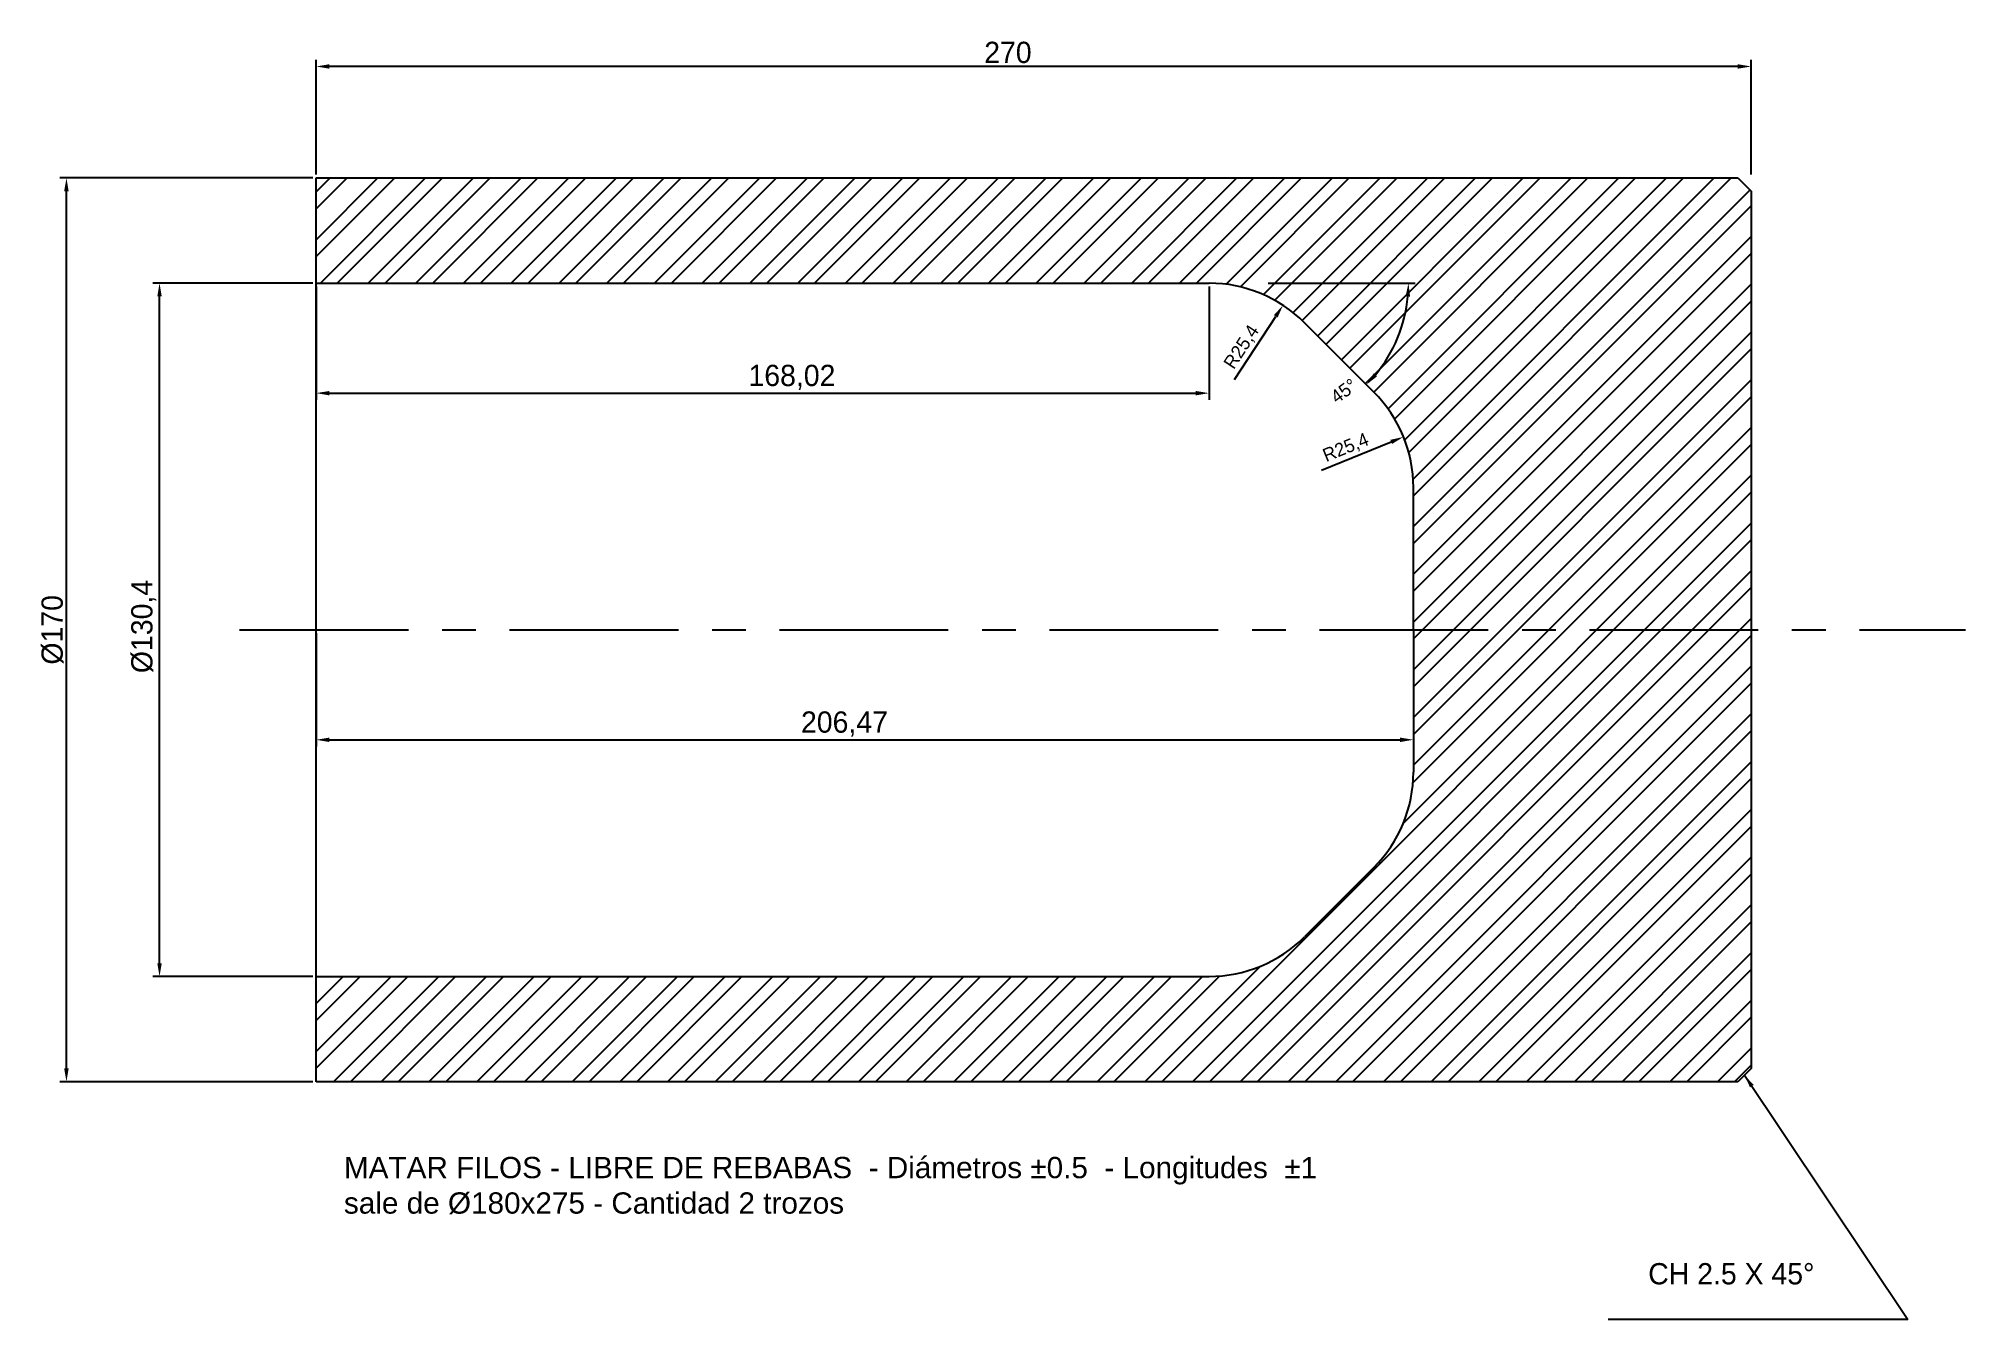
# Model space of a CAD drawing. Header units: millimetres. Extents: x -61 to 302, y 79 to 320.
import ezdxf

# ---------------------------------------------------------------- set-up
doc = ezdxf.new("R2010")
doc.units = ezdxf.units.MM
doc.linetypes.add('CENTRO', pattern=[50.8, 31.75, -6.35, 6.35, -6.35])
doc.dimstyles.new('ISO-25', dxfattribs={"dimtxt": 2.5, "dimasz": 2.5, "dimexe": 1.25, "dimexo": 0.625, "dimtad": 1, "dimtxsty": 'Standard', "dimcen": 2.5, "dimadec": 0, "dimazin": 0, "dimtfac": 1, "dimtmove": 0, "dimatfit": 3, "dimfxl": 1, "dimarcsym": 0})

# ---------------------------------------------------------------- blocks, each defined once
blk = doc.blocks.new('*D2')
at = {"color": 0, "lineweight": -2}
for p, q in [((-8.63, 294.16), (-8.63, 315.75)), ((261.37, 294.16), (261.37, 315.75)), ((258.87, 314.5), (-6.13, 314.5))]:
    blk.add_line(p, q, dxfattribs=at)
at = {"color": 0}
for points in [[(-6.13, 314.92), (-6.13, 314.08), (-8.63, 314.5)], [(258.87, 314.92), (258.87, 314.08), (261.37, 314.5)]]:
    blk.add_solid(points, dxfattribs=at)
at = {"layer": 'Defpoints', "color": 0}
for p in [(-8.63, 314.5), (-8.63, 293.53), (261.37, 293.53)]:
    blk.add_point(p, dxfattribs=at)
at = {"color": 0, "insert": (121.54, 317.12), "char_height": 4, "attachment_point": 5}
blk.add_mtext('270', dxfattribs=at)
blk = doc.blocks.new('*D3')
at = {"color": 0, "lineweight": -2}
for p, q in [((-8.63, 207.91), (-8.63, 186.6)), ((197.84, 207.91), (197.84, 186.6)), ((-6.13, 187.85), (195.34, 187.85))]:
    blk.add_line(p, q, dxfattribs=at)
at = {"color": 0}
for points in [[(-6.13, 188.26), (-6.13, 187.43), (-8.63, 187.85)], [(195.34, 188.26), (195.34, 187.43), (197.84, 187.85)]]:
    blk.add_solid(points, dxfattribs=at)
at = {"layer": 'Defpoints', "color": 0}
for p in [(-8.63, 208.53), (197.84, 208.53), (197.84, 187.85)]:
    blk.add_point(p, dxfattribs=at)
at = {"color": 0, "insert": (90.78, 190.81), "char_height": 4, "attachment_point": 5}
blk.add_mtext('206,47', dxfattribs=at)
blk = doc.blocks.new('*D4')
at = {"color": 0, "lineweight": -2}
for p, q in [((-9.26, 273.73), (-39.35, 273.73)), ((-38.1, 145.83), (-38.1, 271.23)), ((-9.26, 143.33), (-39.35, 143.33))]:
    blk.add_line(p, q, dxfattribs=at)
at = {"color": 0}
for points in [[(-38.52, 271.23), (-37.68, 271.23), (-38.1, 273.73)], [(-38.52, 145.83), (-37.68, 145.83), (-38.1, 143.33)]]:
    blk.add_solid(points, dxfattribs=at)
at = {"layer": 'Defpoints', "color": 0}
for p in [(-38.1, 273.73), (-8.63, 273.73), (-8.63, 143.33)]:
    blk.add_point(p, dxfattribs=at)
at = {"color": 0, "insert": (-41.06, 209.16), "char_height": 4, "attachment_point": 5, "rotation": 90}
blk.add_mtext('%%C130,4', dxfattribs=at)
blk = doc.blocks.new('*D6')
at = {"color": 0, "lineweight": -2}
for p, q in [((-9.26, 293.53), (-56.87, 293.53)), ((-55.62, 126.03), (-55.62, 291.03)), ((-9.26, 123.53), (-56.87, 123.53))]:
    blk.add_line(p, q, dxfattribs=at)
at = {"color": 0}
for points in [[(-56.04, 291.03), (-55.2, 291.03), (-55.62, 293.53)], [(-56.04, 126.03), (-55.2, 126.03), (-55.62, 123.53)]]:
    blk.add_solid(points, dxfattribs=at)
at = {"layer": 'Defpoints', "color": 0}
for p in [(-55.62, 293.53), (-8.63, 293.53), (-8.63, 123.53)]:
    blk.add_point(p, dxfattribs=at)
at = {"color": 0, "insert": (-58.24, 208.53), "char_height": 4, "attachment_point": 5, "rotation": 90}
blk.add_mtext('%%C170', dxfattribs=at)
blk = doc.blocks.new('*D14')
at = {"color": 0, "lineweight": -2}
for p, q in [((-8.63, 273.11), (-8.63, 251.8)), ((159.39, 273.11), (159.39, 251.8)), ((-6.13, 253.05), (156.89, 253.05))]:
    blk.add_line(p, q, dxfattribs=at)
at = {"color": 0}
for points in [[(-6.13, 253.46), (-6.13, 252.63), (-8.63, 253.05)], [(156.89, 253.46), (156.89, 252.63), (159.39, 253.05)]]:
    blk.add_solid(points, dxfattribs=at)
at = {"layer": 'Defpoints', "color": 0}
for p in [(-8.63, 273.73), (159.39, 273.73), (159.39, 253.05)]:
    blk.add_point(p, dxfattribs=at)
at = {"color": 0, "insert": (80.9, 256.01), "char_height": 4, "attachment_point": 5}
blk.add_mtext('168,02', dxfattribs=at)
blk = doc.blocks.new('*D15')
at = {"color": 0, "lineweight": -2}
blk.add_line((164.17, 255.64), (171.93, 267.49), dxfattribs=at)
at = {"color": 0}
blk.add_solid([(171.58, 267.72), (172.28, 267.27), (173.3, 269.58)], dxfattribs=at)
at = {"layer": 'Defpoints', "color": 0}
for p in [(173.3, 269.58), (159.39, 248.33)]:
    blk.add_point(p, dxfattribs=at)
at = {"color": 0, "insert": (165.62, 261.66), "char_height": 2.5, "attachment_point": 5, "rotation": 56.7858}
blk.add_mtext('R25,4', dxfattribs=at)
blk = doc.blocks.new('*D16')
at = {"color": 0, "lineweight": -2}
blk.add_line((170.53, 273.73), (198.15, 273.73), dxfattribs=at)
blk.add_arc((169.91, 273.73), 27, 320.3078, 354.6922, dxfattribs=at)
at = {"color": 0}
for points in [[(196.37, 271.26), (197.21, 271.22), (196.9, 273.73)], [(190.99, 256.21), (190.37, 256.77), (189, 254.65)]]:
    blk.add_solid(points, dxfattribs=at)
at = {"layer": 'Defpoints', "color": 0}
for p in [(42.24, 273.73), (159.39, 273.73), (177.35, 266.3), (195.98, 266.75), (190.4, 253.25)]:
    blk.add_point(p, dxfattribs=at)
at = {"color": 0, "insert": (184.74, 253.46), "char_height": 2.5, "attachment_point": 5, "rotation": 36.1844}
blk.add_mtext('45°', dxfattribs=at)
blk = doc.blocks.new('*D17')
at = {"color": 0, "lineweight": -2}
blk.add_line((180.53, 238.56), (193.66, 243.88), dxfattribs=at)
at = {"color": 0}
blk.add_solid([(193.51, 244.27), (193.82, 243.5), (195.98, 244.82)], dxfattribs=at)
at = {"layer": 'Defpoints', "color": 0}
for p in [(195.98, 244.82), (172.44, 235.28)]:
    blk.add_point(p, dxfattribs=at)
at = {"color": 0, "insert": (185.16, 242.68), "char_height": 2.5, "attachment_point": 5, "rotation": 22.0537}
blk.add_mtext('R25,4', dxfattribs=at)

msp = doc.modelspace()

# ---------------------------------------------------------------- hatches: boundary and pattern name
h = msp.add_hatch()
h.set_pattern_fill('STEEL', color=1, scale=2, style=0)
h.set_pattern_definition([(45, (0, 0), (-4.49013, 4.49013), []), (45, (0, 3.175), (-4.49013, 4.49013), [])])
h.paths.add_polyline_path([(261.367, 208.535), (261.367, 291.035), (258.867, 293.535), (-8.633, 293.535), (-8.633, 273.735), (159.387, 273.735, -0.1989124), (177.348, 266.295), (190.398, 253.245, -0.1989124), (197.837, 235.285), (197.837, 208.535)])
h.paths.add_polyline_path([(197.837, 208.535), (197.837, 181.785, -0.1989124), (190.398, 163.824), (177.348, 150.774, -0.1989124), (159.387, 143.335), (-8.633, 143.335), (-8.633, 123.535), (258.867, 123.535), (261.367, 126.035), (261.367, 208.535)])

# ---------------------------------------------------------------- linework, layer by layer
at = {"color": 1}
for p, q in [((-8.633, 123.535), (-8.633, 293.535)), ((-8.633, 293.535), (258.867, 293.535)), ((258.867, 293.535), (261.367, 291.035)), ((261.367, 291.035), (261.367, 126.035)), ((-8.633, 273.735), (159.387, 273.735)), ((190.398, 253.245), (177.348, 266.295)), ((197.837, 208.535), (197.837, 235.285)), ((197.837, 208.535), (197.837, 181.785)), ((190.398, 163.824), (177.348, 150.774)), ((-8.633, 143.335), (159.387, 143.335)), ((258.867, 123.535), (-8.633, 123.535)), ((261.367, 126.035), (258.867, 123.535))]:
    msp.add_line(p, q, dxfattribs=at)
at = {"linetype": 'CENTRO'}
msp.add_line((-23.027, 208.535), (301.714, 208.535), dxfattribs=at)
at = {"color": 1}
for centre, start, end in [((159.387, 248.335), 45, 90), ((172.437, 235.285), 0, 45), ((172.437, 181.785), 315, 0), ((159.387, 168.735), 270, 315)]:
    msp.add_arc(centre, 25.4, start, end, dxfattribs=at)

# ---------------------------------------------------------------- texts
at = {"insert": (-3.402, 109.384), "char_height": 4, "width": 260.63425, "attachment_point": 1}
msp.add_mtext('{\\fArial|b0|i0|c0|p34;MATAR FILOS - LIBRE DE REBABAS  - Diámetros %%P0.5  - Longitudes  %%P1\\Psale de Ø180x275 - Cantidad 2 trozos}', dxfattribs=at)
at = {"insert": (257.66, 87.382), "char_height": 4, "attachment_point": 5}
msp.add_mtext('CH 2.5 X 45°', dxfattribs=at)

# ---------------------------------------------------------------- dimensions: what is measured, and where the dimension line sits
for base, p1, p2, picture, middle in [((-8.633, 314.5), (261.367, 293.535), (-8.633, 293.535), '*D2', (121.542, 314.5)), ((159.387, 253.047), (-8.633, 273.735), (159.387, 273.735), '*D14', (80.901, 253.047)), ((197.837, 187.847), (-8.633, 208.535), (197.837, 208.535), '*D3', (90.78, 187.847))]:
    dim = msp.add_linear_dim(base=base, p1=p1, p2=p2, dimstyle='ISO-25', override={"dimtxt": 4})
    dim.commit()
    dim.dimension.update_dxf_attribs({"geometry": picture, "text_midpoint": middle, "dimtype": 160})
for base, p1, p2, picture, middle in [((-55.619, 293.535), (-8.633, 123.535), (-8.633, 293.535), '*D6', (-55.619, 208.535)), ((-38.101, 273.735), (-8.633, 143.335), (-8.633, 273.735), '*D4', (-38.101, 209.16))]:
    dim = msp.add_linear_dim(base=base, p1=p1, p2=p2, angle=90, text='%%C<>', dimstyle='ISO-25', override={"dimtxt": 4})
    dim.commit()
    dim.dimension.update_dxf_attribs({"geometry": picture, "text_midpoint": middle, "dimtype": 160})
dim = msp.add_angular_dim_2l(base=(195.985, 266.747), line1=((42.237, 273.735), (159.387, 273.735)), line2=((190.398, 253.245), (177.348, 266.295)), dimstyle='ISO-25')
dim.commit()
dim.dimension.update_dxf_attribs({"geometry": '*D16', "text_midpoint": (185.846, 251.945), "dimtype": 162})
for center, mpoint, picture, middle in [((159.387, 248.335), (173.301, 269.585), '*D15', (167.366, 260.521)), ((172.437, 235.285), (195.979, 244.822), '*D17', (185.938, 240.754))]:
    dim = msp.add_radius_dim(center=center, mpoint=mpoint, dimstyle='ISO-25')
    dim.commit()
    dim.dimension.update_dxf_attribs({"geometry": picture, "text_midpoint": middle, "dimtype": 164})

# ---------------------------------------------------------------- leaders
msp.add_leader([(260.117, 124.785), (290.89, 78.814), (234.508, 78.814)], dimstyle='ISO-25', override={"dimgap": 0.625, "dimtad": 0})

doc.saveas('drawing.dxf')
